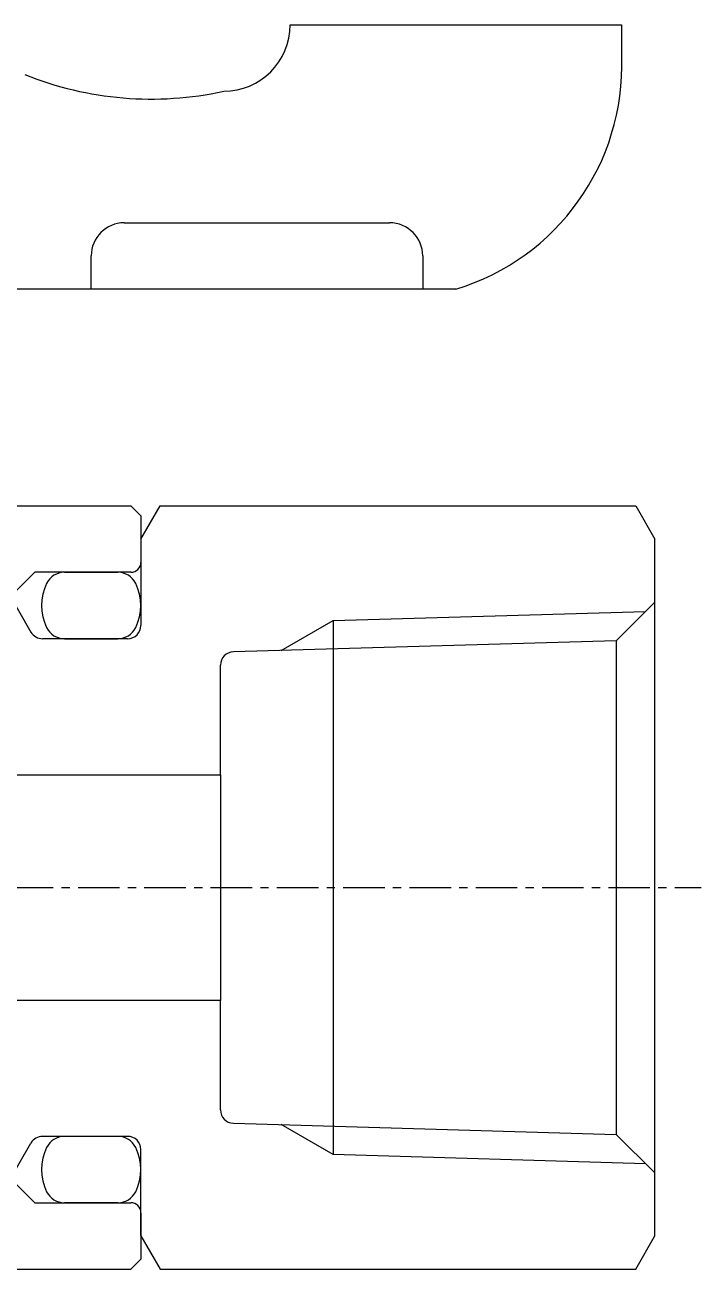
# Model space of a CAD drawing. Extents: x 123 to 185, y 94 to 233.
# Drawn here: x 164.33 to 184.73, y 139.36 to 176.86 of the extents above; entities that cross this region are included whole.
import ezdxf

# ---------------------------------------------------------------- set-up
doc = ezdxf.new("R2010")
doc.units = 0
doc.linetypes.add('CENTER', pattern=[2, 1.25, -0.25, 0.25, -0.25])
doc.layers.get('0').update_dxf_attribs({"linetype": 'CONTINUOUS'})
doc.layers.add('CENTER', color=1, linetype='CENTER')

msp = doc.modelspace()

# ---------------------------------------------------------------- linework, layer by layer
at = {"color": 7, "linetype": 'CONTINUOUS'}
for p, q in [((172.331, 176.856), (182.331, 176.856)), ((182.331, 176.856), (182.331, 175.89)), ((167.331, 170.89), (175.331, 170.89)), ((166.331, 168.89), (166.331, 169.89)), ((176.331, 169.89), (176.331, 168.89)), ((177.331, 168.89), (163.331, 168.89)), ((163.408, 162.356), (167.531, 162.356)), ((167.531, 162.356), (167.831, 162.056)), ((167.831, 161.356), (168.408, 162.356)), ((167.831, 162.056), (167.831, 160.656)), ((168.408, 162.356), (182.754, 162.356)), ((182.754, 162.356), (183.331, 161.356)), ((167.831, 161.356), (167.831, 158.756)), ((183.331, 159.456), (183.331, 161.356)), ((163.899, 159.624), (164.631, 160.356)), ((167.531, 160.356), (164.631, 160.356)), ((165.525, 160.356), (167.137, 160.356)), ((163.765, 159.856), (164.516, 158.556)), ((183.331, 159.456), (182.17, 158.294)), ((183.331, 142.256), (183.331, 159.456)), ((173.631, 158.905), (173.631, 142.806)), ((167.431, 158.356), (164.862, 158.356)), ((165.525, 158.356), (167.137, 158.356)), ((182.17, 158.294), (170.619, 157.957)), ((182.17, 158.294), (182.17, 143.417)), ((170.231, 154.256), (170.231, 157.558)), ((159.231, 154.256), (170.231, 154.256)), ((170.231, 154.256), (170.231, 147.456)), ((170.231, 147.456), (159.231, 147.456)), ((170.231, 144.153), (170.231, 147.456)), ((170.619, 143.754), (182.17, 143.417)), ((167.431, 143.356), (164.862, 143.356)), ((167.137, 143.356), (165.525, 143.356)), ((182.17, 143.417), (183.331, 142.256)), ((163.765, 141.856), (164.516, 143.156)), ((167.831, 140.356), (167.831, 142.956)), ((183.331, 140.356), (183.331, 142.256)), ((164.631, 141.356), (163.899, 142.088)), ((164.631, 141.356), (167.531, 141.356)), ((167.137, 141.356), (165.525, 141.356)), ((167.831, 141.056), (167.831, 139.656)), ((167.831, 140.356), (168.408, 139.356)), ((182.754, 139.356), (183.331, 140.356)), ((167.831, 139.656), (167.531, 139.356)), ((163.408, 139.356), (167.531, 139.356)), ((168.408, 139.356), (182.754, 139.356))]:
    msp.add_line(p, q, dxfattribs=at)
at = {"color": 3, "linetype": 'CONTINUOUS'}
for p, q in [((173.631, 158.905), (183.053, 159.178)), ((172.062, 158), (173.631, 158.905)), ((173.631, 142.806), (172.062, 143.712)), ((183.053, 142.533), (173.631, 142.806))]:
    msp.add_line(p, q, dxfattribs=at)
at = {"color": 7, "linetype": 'CONTINUOUS'}
for centre, radius, start, end in [((170.331, 176.856), 2, 270, 0), ((175.287, 175.636), 7.049, 286.8568, 2.0678), ((168.144, 184.856), 10.236, 248.1336, 282.3391), ((167.331, 169.89), 1, 90, 180), ((175.331, 169.89), 1, 0, 90), ((167.531, 160.656), 0.3, 270, 0), ((165.525, 159.756), 0.6, 90, 153.6122), ((167.137, 159.756), 0.6, 26.3878, 90), ((166.331, 159.356), 1.5, 153.6122, 206.3878), ((166.331, 159.356), 1.5, 333.6122, 26.3878), ((165.525, 158.956), 0.6, 206.3878, 270), ((167.137, 158.956), 0.6, 270, 333.6122), ((167.431, 158.756), 0.4, 270, 0), ((164.862, 158.756), 0.4, 210, 270), ((170.631, 157.558), 0.4, 91.6701, 180), ((170.631, 144.153), 0.4, 180, 268.3299), ((164.862, 142.956), 0.4, 90, 150), ((165.525, 142.756), 0.6, 90, 153.6122), ((167.137, 142.756), 0.6, 26.3878, 90), ((167.431, 142.956), 0.4, 0, 90), ((166.331, 142.356), 1.5, 153.6122, 206.3878), ((166.331, 142.356), 1.5, 333.6122, 26.3878), ((165.525, 141.956), 0.6, 206.3878, 270), ((167.137, 141.956), 0.6, 270, 333.6122), ((167.531, 141.056), 0.3, 0, 90)]:
    msp.add_arc(centre, radius, start, end, dxfattribs=at)
at = {"layer": 'CENTER', "color": 1, "linetype": 'CENTER'}
msp.add_line((127.934, 150.856), (184.728, 150.856), dxfattribs=at)

doc.saveas('drawing.dxf')
